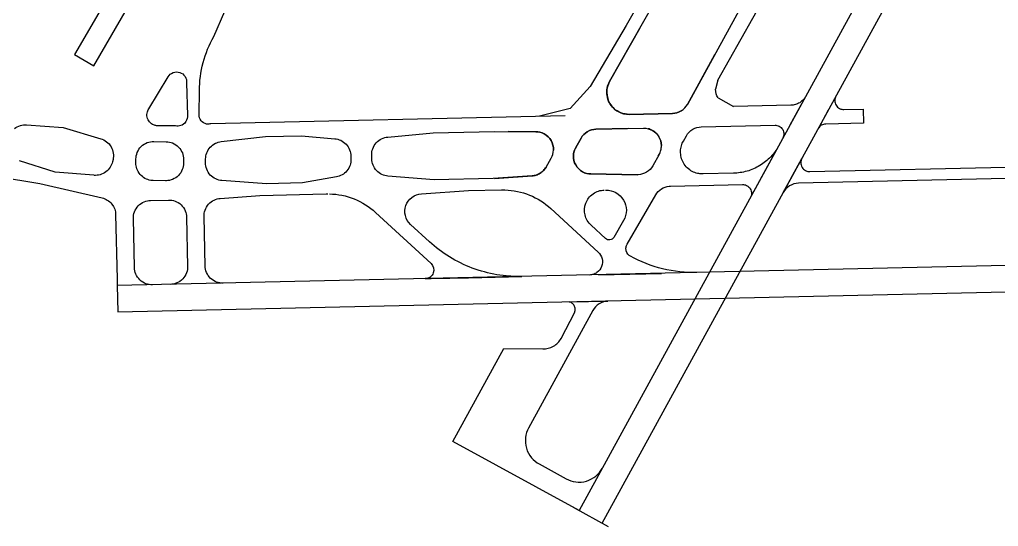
# Model space of a CAD drawing. Header units: millimetres. Extents: x -77.1 to -67, y 51.5 to 61.1.
# Drawn here: x -73.396 to -69.672, y 51.486 to 53.414 of the extents above; entities that cross this region are included whole.
import ezdxf

# ---------------------------------------------------------------- set-up
doc = ezdxf.new("R2010")
doc.units = ezdxf.units.MM
doc.layers.get('0').update_dxf_attribs({"linetype": 'CONTINUOUS'})
for name, color, linetype in [('ramp', 7, 'CONTINUOUS'), ('runway', 110, 'CONTINUOUS'), ('taxi', 130, 'CONTINUOUS')]:
    doc.layers.add(name, color=color, linetype=linetype)

# ---------------------------------------------------------------- blocks, each defined once
blk = doc.blocks.new('Airport')
at = {"layer": 'ramp'}
for p, q in [((133.919, 97.045), (141.963, 110.857)), ((134.238, 99.512), (133.087, 97.531)), ((133.087, 97.531), (133.919, 97.045))]:
    blk.add_line(p, q, dxfattribs=at)
at = {"layer": 'runway'}
for p, q in [((191.549, 144.625), (154.952, 77.787)), ((155.954, 77.237), (192.55, 144.074)), ((199.692, 88.985), (134.943, 87.527)), ((134.968, 86.385), (199.719, 87.841)), ((134.943, 87.527), (134.968, 86.385)), ((154.695, 77.925), (156.208, 77.095))]:
    blk.add_line(p, q, dxfattribs=at)
at = {"layer": 'taxi'}
for p, q in [((170.972, 116.038), (159.645, 95.376)), ((160.961, 96.421), (163.094, 100.199)), ((156.275, 96.369), (158.227, 99.818)), ((139.127, 98.318), (139.606, 99.415)), ((156.984, 98.791), (155.425, 96.152)), ((157.578, 98.675), (156.275, 96.369)), ((159.645, 95.376), (160.832, 97.543)), ((136.308, 95.19), (137.14, 96.565)), ((137.945, 96.308), (137.981, 94.901)), ((138.487, 94.935), (138.505, 95.976)), ((155.425, 96.152), (154.568, 95.197)), ((154.568, 95.197), (153.238, 94.861)), ((164.132, 95.342), (161.641, 95.285)), ((164.1, 94.492), (164.568, 95.352)), ((165.419, 94.519), (165.758, 95.143)), ((166.418, 95.159), (167.261, 95.175)), ((167.261, 95.175), (167.279, 94.562)), ((154.349, 94.886), (139, 94.541)), ((158.998, 94.989), (157.125, 94.946)), ((157.125, 94.946), (158.998, 94.989)), ((131.009, 94.492), (132.601, 94.374)), ((132.601, 94.374), (134.229, 93.888)), ((136.556, 94.47), (136.556, 94.47)), ((137.469, 94.442), (136.678, 94.449)), ((148.63, 94.142), (151.287, 94.202)), ((151.287, 94.202), (153.083, 94.188)), ((153.083, 94.188), (151.877, 94.198)), ((155.683, 94.3), (157.739, 94.347)), ((157.087, 94.332), (155.683, 94.3)), ((160.247, 94.403), (163.44, 94.476)), ((167.279, 94.562), (165.638, 94.526)), ((136.527, 93.771), (137.063, 93.761)), ((139.448, 93.764), (141.364, 93.979)), ((141.364, 93.979), (142.926, 94.015)), ((142.926, 94.015), (144.365, 93.888)), ((146.658, 93.962), (148.63, 94.142)), ((154.803, 93.503), (155.034, 93.915)), ((155.034, 93.915), (154.803, 93.503)), ((159.468, 93.786), (159.602, 94.019)), ((162.967, 92.425), (163.602, 93.581)), ((132.244, 92.438), (130.706, 92.936)), ((134.756, 92.985), (134.735, 92.893)), ((135.751, 92.843), (135.751, 93.013)), ((137.811, 92.992), (137.811, 92.823)), ((138.767, 92.841), (138.77, 93.013)), ((145.061, 93.147), (145.064, 92.999)), ((145.97, 93.013), (145.968, 93.185)), ((153.524, 92.664), (153.743, 93.051)), ((158.419, 93.21), (158.141, 92.717)), ((158.374, 93.13), (158.419, 93.21)), ((164.287, 92.452), (164.604, 93.031)), ((164.597, 93.017), (164.593, 93.013)), ((164.601, 93.027), (164.597, 93.024)), ((164.597, 93.024), (164.597, 93.017)), ((164.604, 93.031), (164.601, 93.027)), ((164.946, 92.47), (193.482, 93.112)), ((128.847, 92.409), (131.581, 91.955)), ((133.93, 92.307), (132.244, 92.438)), ((133.937, 92.303), (133.937, 92.303)), ((136.389, 92.086), (136.389, 92.086)), ((137.035, 92.068), (136.499, 92.079)), ((137.07, 92.068), (137.07, 92.068)), ((141.409, 91.937), (139.476, 92.075)), ((144.437, 92.233), (142.972, 91.973)), ((146.669, 92.269), (146.669, 92.269)), ((148.677, 92.104), (146.669, 92.269)), ((151.228, 92.16), (148.677, 92.104)), ((152.913, 92.28), (151.228, 92.16)), ((151.291, 92.163), (152.913, 92.28)), ((152.913, 92.28), (152.913, 92.28)), ((155.45, 92.368), (155.45, 92.368)), ((157.464, 92.328), (155.453, 92.368)), ((155.453, 92.368), (157.464, 92.328)), ((157.513, 92.328), (157.513, 92.328)), ((160.294, 92.364), (160.294, 92.364)), ((160.312, 92.364), (160.3, 92.364)), ((160.321, 92.364), (160.312, 92.364)), ((161.648, 92.396), (160.321, 92.364)), ((162.693, 91.923), (162.967, 92.425)), ((164.012, 91.95), (164.287, 92.452)), ((176.63, 92.237), (164.453, 91.961)), ((131.581, 91.955), (134.283, 91.324)), ((142.972, 91.973), (141.409, 91.937)), ((148.116, 91.503), (150.154, 91.64)), ((150.154, 91.64), (151.59, 91.672)), ((151.739, 91.672), (151.739, 91.672)), ((158.858, 91.835), (158.858, 91.835)), ((158.917, 91.839), (162.033, 91.909)), ((162.374, 91.344), (162.693, 91.923)), ((163.799, 91.566), (164.012, 91.95)), ((136.382, 91.217), (137.162, 91.235)), ((136.382, 91.217), (136.382, 91.217)), ((139.405, 91.301), (141.12, 91.436)), ((139.405, 91.301), (139.405, 91.301)), ((141.12, 91.436), (143.999, 91.5)), ((148.116, 91.503), (148.116, 91.503)), ((157.031, 89.323), (158.275, 91.457)), ((153.72, 90.869), (155.778, 88.981)), ((134.871, 90.6), (134.935, 87.802)), ((135.687, 88.307), (135.638, 90.437)), ((137.942, 90.491), (137.987, 88.357)), ((138.75, 88.374), (138.704, 90.526)), ((146.129, 90.699), (148.535, 88.49)), ((156.879, 90.349), (156.452, 89.616)), ((148.471, 89.426), (147.65, 90.18)), ((156.099, 89.562), (155.471, 90.141)), ((134.935, 87.802), (134.943, 87.527)), ((148.285, 87.828), (148.542, 87.834)), ((148.542, 87.834), (150.165, 87.87)), ((150.165, 87.87), (152.465, 87.922)), ((155.792, 87.997), (158.523, 88.056)), ((154.514, 86.826), (156.198, 86.86)), ((155.552, 86.448), (152.761, 81.353)), ((154.17, 85.238), (154.762, 86.38)), ((149.484, 80.779), (151.692, 84.807)), ((151.692, 84.807), (153.383, 84.79)), ((154.952, 77.787), (149.484, 80.779)), ((153.216, 79.802), (154.398, 79.156))]:
    blk.add_line(p, q, dxfattribs=at)
at = {"layer": 'taxi', "linetype": 'ByBlock'}
for p, q in [((157.698, 100.048), (156.984, 98.791)), ((160.961, 96.421), (160.861, 96.036)), ((160.97, 95.655), (161.641, 95.285))]:
    blk.add_line(p, q, dxfattribs=at)
at = {"layer": 'taxi'}
for points in [[(138.661, 97.19), (138.767, 97.588), (138.922, 97.966), (139.127, 98.318)], [(138.505, 95.976), (138.503, 96.382), (138.555, 96.787), (138.661, 97.19)], [(137.14, 96.565), (137.243, 96.742), (137.454, 96.823), (137.649, 96.763)], [(137.649, 96.763), (137.737, 96.735), (137.822, 96.674), (137.879, 96.586)], [(137.879, 96.586), (137.934, 96.498), (137.956, 96.4), (137.945, 96.308)], [(156.275, 96.369), (156.194, 96.226), (156.149, 96.061), (156.151, 95.887)], [(156.169, 96.082), (156.19, 96.188), (156.226, 96.283), (156.275, 96.369)], [(156.162, 95.758), (156.144, 95.867), (156.149, 95.976), (156.169, 96.082)], [(156.151, 95.887), (156.155, 95.715), (156.205, 95.55), (156.287, 95.412)], [(160.97, 95.655), (160.904, 95.767), (160.864, 95.899), (160.861, 96.036)], [(156.264, 95.451), (156.215, 95.546), (156.18, 95.648), (156.162, 95.758)], [(156.452, 95.207), (156.377, 95.274), (156.314, 95.355), (156.264, 95.451)], [(164.509, 95.451), (164.448, 95.415), (164.389, 95.39), (164.322, 95.37)], [(164.667, 95.577), (164.618, 95.532), (164.565, 95.487), (164.509, 95.451)], [(164.731, 95.655), (164.71, 95.631), (164.69, 95.602), (164.667, 95.577)], [(166.029, 95.543), (166.026, 95.475), (166.044, 95.405), (166.083, 95.342)], [(166.076, 95.722), (166.051, 95.673), (166.029, 95.613), (166.029, 95.543)], [(136.235, 94.996), (136.244, 95.07), (136.273, 95.136), (136.308, 95.19)], [(156.287, 95.412), (156.37, 95.27), (156.49, 95.15), (156.642, 95.066)], [(156.762, 95.01), (156.646, 95.055), (156.54, 95.123), (156.452, 95.207)], [(156.642, 95.066), (156.798, 94.982), (156.963, 94.942), (157.125, 94.946)], [(157.125, 94.946), (157.006, 94.946), (156.882, 94.967), (156.762, 95.01)], [(159.373, 95.098), (159.256, 95.028), (159.125, 94.992), (158.998, 94.989)], [(158.998, 94.989), (159.125, 94.992), (159.256, 95.028), (159.373, 95.098)], [(159.373, 95.098), (159.489, 95.168), (159.584, 95.267), (159.645, 95.376)], [(164.322, 95.37), (164.258, 95.352), (164.195, 95.342), (164.132, 95.342)], [(166.083, 95.342), (166.124, 95.279), (166.178, 95.229), (166.241, 95.197)], [(166.241, 95.197), (166.3, 95.165), (166.365, 95.154), (166.418, 95.159)], [(136.255, 94.77), (136.226, 94.844), (136.219, 94.922), (136.235, 94.996)], [(136.379, 94.576), (136.326, 94.629), (136.28, 94.693), (136.255, 94.77)], [(137.91, 94.629), (137.856, 94.544), (137.775, 94.485), (137.691, 94.456)], [(137.981, 94.901), (137.987, 94.809), (137.967, 94.713), (137.91, 94.629)], [(138.573, 94.671), (138.51, 94.752), (138.485, 94.847), (138.487, 94.935)], [(138.809, 94.526), (138.721, 94.544), (138.636, 94.59), (138.573, 94.671)], [(130.484, 94.332), (130.561, 94.392), (130.649, 94.438), (130.742, 94.463)], [(130.742, 94.463), (130.833, 94.492), (130.925, 94.499), (131.009, 94.492)], [(136.556, 94.47), (136.495, 94.492), (136.434, 94.526), (136.379, 94.576)], [(136.619, 94.456), (136.597, 94.46), (136.576, 94.467), (136.558, 94.47)], [(136.678, 94.449), (136.658, 94.449), (136.635, 94.453), (136.619, 94.456)], [(137.581, 94.435), (137.542, 94.435), (137.508, 94.435), (137.469, 94.442)], [(137.691, 94.456), (137.655, 94.445), (137.617, 94.438), (137.581, 94.435)], [(138.904, 94.523), (138.872, 94.519), (138.84, 94.523), (138.809, 94.526)], [(139, 94.541), (138.969, 94.53), (138.937, 94.523), (138.904, 94.523)], [(153.083, 94.188), (153.191, 94.188), (153.315, 94.164), (153.435, 94.1)], [(153.435, 94.1), (153.315, 94.164), (153.191, 94.188), (153.083, 94.188)], [(155.034, 93.915), (155.097, 94.026), (155.188, 94.124), (155.308, 94.195)], [(155.308, 94.195), (155.188, 94.124), (155.097, 94.026), (155.034, 93.915)], [(155.308, 94.195), (155.425, 94.261), (155.552, 94.297), (155.683, 94.3)], [(155.683, 94.3), (155.552, 94.297), (155.425, 94.261), (155.308, 94.195)], [(157.739, 94.347), (158.014, 94.354), (158.272, 94.212), (158.413, 93.976)], [(158.127, 94.252), (158.067, 94.286), (158.003, 94.311), (157.937, 94.325)], [(158.413, 93.976), (158.346, 94.089), (158.247, 94.184), (158.127, 94.252)], [(159.602, 94.019), (159.663, 94.128), (159.757, 94.227), (159.874, 94.297)], [(159.874, 94.297), (159.991, 94.368), (160.12, 94.403), (160.247, 94.403)], [(163.44, 94.476), (163.493, 94.476), (163.557, 94.467), (163.616, 94.435)], [(163.616, 94.435), (163.68, 94.406), (163.733, 94.356), (163.772, 94.293)], [(163.772, 94.293), (163.811, 94.23), (163.828, 94.16), (163.828, 94.089)], [(165.371, 94.406), (165.348, 94.381), (165.327, 94.356), (165.314, 94.329)], [(165.447, 94.47), (165.419, 94.453), (165.395, 94.431), (165.371, 94.406)], [(165.543, 94.512), (165.511, 94.501), (165.479, 94.488), (165.447, 94.47)], [(165.638, 94.526), (165.606, 94.526), (165.574, 94.519), (165.543, 94.512)], [(134.229, 93.888), (134.315, 93.863), (134.399, 93.821), (134.477, 93.761)], [(134.477, 93.761), (134.555, 93.705), (134.622, 93.626), (134.67, 93.538)], [(136.241, 93.723), (136.339, 93.757), (136.434, 93.771), (136.527, 93.771)], [(137.063, 93.761), (137.151, 93.761), (137.246, 93.743), (137.341, 93.705)], [(139.193, 93.691), (139.274, 93.732), (139.363, 93.757), (139.448, 93.764)], [(144.365, 93.888), (144.45, 93.881), (144.539, 93.859), (144.623, 93.821)], [(144.623, 93.821), (144.708, 93.779), (144.789, 93.723), (144.855, 93.651)], [(146.16, 93.712), (146.228, 93.786), (146.305, 93.845), (146.394, 93.888)], [(146.394, 93.888), (146.482, 93.931), (146.574, 93.956), (146.658, 93.962)], [(153.435, 94.1), (153.555, 94.035), (153.665, 93.938), (153.738, 93.807)], [(153.738, 93.807), (153.665, 93.938), (153.555, 94.035), (153.435, 94.1)], [(153.738, 93.807), (153.813, 93.68), (153.845, 93.538), (153.842, 93.401)], [(153.842, 93.401), (153.845, 93.538), (153.813, 93.68), (153.738, 93.807)], [(158.413, 93.976), (158.476, 93.867), (158.519, 93.737), (158.519, 93.594)], [(158.519, 93.594), (158.519, 93.737), (158.476, 93.867), (158.413, 93.976)], [(159.383, 93.585), (159.408, 93.659), (159.436, 93.725), (159.468, 93.786)], [(163.828, 94.089), (163.828, 94.022), (163.808, 93.962), (163.783, 93.913)], [(134.67, 93.538), (134.724, 93.45), (134.756, 93.355), (134.767, 93.26)], [(135.807, 93.296), (135.846, 93.39), (135.902, 93.479), (135.98, 93.553)], [(135.98, 93.553), (136.058, 93.626), (136.146, 93.683), (136.241, 93.723)], [(137.341, 93.705), (137.433, 93.666), (137.522, 93.606), (137.596, 93.531)], [(137.596, 93.531), (137.669, 93.458), (137.723, 93.366), (137.761, 93.273)], [(138.82, 93.273), (138.852, 93.362), (138.901, 93.447), (138.964, 93.517)], [(138.964, 93.517), (139.032, 93.592), (139.109, 93.648), (139.193, 93.691)], [(144.855, 93.651), (144.923, 93.581), (144.973, 93.497), (145.007, 93.408)], [(145.007, 93.408), (145.043, 93.32), (145.057, 93.232), (145.061, 93.147)], [(145.968, 93.185), (145.964, 93.273), (145.977, 93.366), (146.009, 93.458)], [(146.009, 93.458), (146.041, 93.549), (146.094, 93.635), (146.16, 93.712)], [(153.743, 93.051), (153.795, 93.147), (153.833, 93.267), (153.842, 93.401)], [(154.706, 93.153), (154.709, 93.291), (154.747, 93.408), (154.803, 93.503)], [(154.733, 93.345), (154.719, 93.284), (154.706, 93.221), (154.706, 93.153)], [(154.803, 93.503), (154.776, 93.458), (154.751, 93.401), (154.733, 93.345)], [(158.462, 93.298), (158.476, 93.33), (158.487, 93.362), (158.494, 93.395)], [(158.494, 93.395), (158.512, 93.458), (158.519, 93.528), (158.519, 93.594)], [(159.475, 92.841), (159.383, 92.999), (159.342, 93.176), (159.348, 93.348)], [(159.348, 93.348), (159.348, 93.433), (159.362, 93.51), (159.383, 93.585)], [(163.446, 93.338), (163.387, 93.257), (163.324, 93.178), (163.256, 93.108)], [(163.528, 93.458), (163.503, 93.415), (163.475, 93.377), (163.446, 93.338)], [(134.735, 92.893), (134.695, 92.728), (134.6, 92.568), (134.446, 92.452)], [(134.767, 93.26), (134.781, 93.162), (134.774, 93.069), (134.756, 92.985)], [(135.751, 93.013), (135.751, 93.105), (135.769, 93.2), (135.807, 93.296)], [(137.761, 93.273), (137.797, 93.178), (137.811, 93.083), (137.811, 92.992)], [(138.77, 93.013), (138.77, 93.097), (138.784, 93.189), (138.82, 93.273)], [(145.064, 92.999), (145.068, 92.83), (145.014, 92.649), (144.891, 92.502)], [(146.024, 92.748), (145.988, 92.837), (145.974, 92.925), (145.97, 93.013)], [(154.803, 92.753), (154.73, 92.879), (154.699, 93.02), (154.706, 93.153)], [(154.706, 93.153), (154.699, 93.02), (154.73, 92.879), (154.803, 92.753)], [(158.419, 93.21), (158.437, 93.239), (158.451, 93.267), (158.462, 93.298)], [(163.256, 93.108), (163.116, 92.96), (162.958, 92.832), (162.784, 92.728)], [(164.568, 92.95), (164.562, 92.921), (164.559, 92.889), (164.555, 92.855)], [(164.583, 92.995), (164.579, 92.981), (164.577, 92.968), (164.568, 92.95)], [(164.593, 93.013), (164.591, 93.006), (164.586, 92.999), (164.583, 92.995)], [(135.927, 92.346), (135.803, 92.495), (135.747, 92.674), (135.751, 92.843)], [(137.757, 92.551), (137.719, 92.456), (137.666, 92.371), (137.592, 92.297)], [(137.811, 92.823), (137.811, 92.735), (137.793, 92.642), (137.757, 92.551)], [(138.816, 92.572), (138.781, 92.664), (138.767, 92.755), (138.767, 92.841)], [(138.971, 92.318), (138.901, 92.391), (138.852, 92.48), (138.816, 92.572)], [(144.891, 92.502), (144.767, 92.35), (144.602, 92.262), (144.437, 92.233)], [(146.178, 92.509), (146.108, 92.579), (146.058, 92.66), (146.024, 92.748)], [(146.409, 92.339), (146.323, 92.378), (146.246, 92.434), (146.178, 92.509)], [(153.524, 92.664), (153.464, 92.558), (153.376, 92.466), (153.266, 92.396)], [(153.266, 92.396), (153.319, 92.431), (153.368, 92.47), (153.415, 92.516)], [(153.415, 92.516), (153.456, 92.561), (153.492, 92.61), (153.524, 92.664)], [(155.1, 92.459), (154.98, 92.527), (154.875, 92.624), (154.803, 92.753)], [(154.803, 92.753), (154.878, 92.621), (154.984, 92.522), (155.1, 92.459)], [(155.45, 92.368), (155.341, 92.368), (155.22, 92.396), (155.1, 92.459)], [(155.1, 92.459), (155.16, 92.427), (155.22, 92.407), (155.28, 92.389)], [(158.141, 92.717), (158.01, 92.488), (157.775, 92.343), (157.513, 92.328)], [(159.853, 92.473), (159.701, 92.554), (159.566, 92.678), (159.475, 92.841)], [(160.079, 92.389), (160.004, 92.407), (159.927, 92.434), (159.853, 92.473)], [(162.227, 92.484), (162.033, 92.427), (161.839, 92.4), (161.648, 92.396)], [(162.784, 92.728), (162.608, 92.618), (162.42, 92.536), (162.227, 92.484)], [(164.555, 92.855), (164.555, 92.787), (164.573, 92.717), (164.611, 92.649)], [(164.611, 92.649), (164.65, 92.586), (164.706, 92.54), (164.767, 92.509)], [(164.767, 92.509), (164.83, 92.477), (164.889, 92.466), (164.946, 92.47)], [(134.446, 92.452), (134.286, 92.339), (134.107, 92.294), (133.937, 92.303)], [(136.389, 92.086), (136.219, 92.113), (136.054, 92.198), (135.927, 92.346)], [(136.443, 92.079), (136.425, 92.081), (136.407, 92.086), (136.389, 92.086)], [(136.499, 92.079), (136.481, 92.079), (136.463, 92.079), (136.443, 92.079)], [(137.049, 92.068), (137.045, 92.068), (137.038, 92.068), (137.035, 92.068)], [(137.067, 92.068), (137.06, 92.068), (137.056, 92.068), (137.049, 92.068)], [(137.341, 92.127), (137.25, 92.088), (137.158, 92.072), (137.07, 92.068)], [(137.592, 92.297), (137.522, 92.223), (137.433, 92.167), (137.341, 92.127)], [(139.208, 92.145), (139.12, 92.188), (139.039, 92.244), (138.971, 92.318)], [(139.476, 92.075), (139.387, 92.081), (139.296, 92.104), (139.208, 92.145)], [(146.669, 92.269), (146.585, 92.276), (146.497, 92.297), (146.409, 92.339)], [(153.266, 92.396), (153.157, 92.325), (153.037, 92.289), (152.913, 92.28)], [(152.913, 92.28), (152.974, 92.283), (153.033, 92.297), (153.094, 92.314)], [(153.094, 92.314), (153.153, 92.336), (153.213, 92.36), (153.266, 92.396)], [(155.28, 92.389), (155.341, 92.375), (155.396, 92.368), (155.453, 92.368)], [(157.489, 92.328), (157.478, 92.328), (157.471, 92.328), (157.464, 92.328)], [(157.51, 92.328), (157.503, 92.328), (157.496, 92.328), (157.489, 92.328)], [(160.294, 92.364), (160.226, 92.364), (160.152, 92.371), (160.079, 92.389)], [(151.59, 91.672), (151.615, 91.672), (151.64, 91.672), (151.664, 91.672)], [(151.664, 91.672), (151.689, 91.672), (151.714, 91.672), (151.739, 91.672)], [(151.739, 91.672), (152.098, 91.663), (152.458, 91.591), (152.804, 91.45)], [(155.556, 91.503), (155.703, 91.609), (155.877, 91.663), (156.042, 91.665)], [(156.102, 91.665), (156.42, 91.672), (156.716, 91.507), (156.875, 91.235)], [(158.275, 91.457), (158.399, 91.669), (158.614, 91.81), (158.858, 91.835)], [(158.858, 91.835), (158.869, 91.835), (158.878, 91.835), (158.885, 91.835)], [(158.885, 91.835), (158.896, 91.835), (158.907, 91.839), (158.917, 91.839)], [(162.033, 91.909), (162.089, 91.909), (162.149, 91.898), (162.212, 91.866)], [(162.212, 91.866), (162.272, 91.839), (162.329, 91.789), (162.368, 91.726)], [(162.368, 91.726), (162.406, 91.663), (162.424, 91.588), (162.42, 91.52)], [(164.072, 91.853), (163.955, 91.778), (163.863, 91.679), (163.799, 91.566)], [(164.453, 91.961), (164.322, 91.959), (164.192, 91.923), (164.072, 91.853)], [(134.283, 91.324), (134.439, 91.288), (134.591, 91.199), (134.704, 91.062)], [(136.104, 91.157), (136.199, 91.197), (136.294, 91.217), (136.382, 91.217)], [(137.162, 91.235), (137.253, 91.238), (137.349, 91.224), (137.444, 91.19)], [(137.444, 91.19), (137.54, 91.154), (137.628, 91.102), (137.705, 91.027)], [(138.897, 91.055), (138.969, 91.129), (139.048, 91.19), (139.137, 91.231)], [(139.137, 91.231), (139.225, 91.274), (139.317, 91.295), (139.405, 91.301)], [(143.999, 91.5), (144.019, 91.503), (144.044, 91.503), (144.066, 91.503)], [(144.132, 91.5), (144.496, 91.493), (144.86, 91.421), (145.205, 91.281)], [(145.205, 91.281), (145.551, 91.143), (145.862, 90.942), (146.129, 90.699)], [(147.445, 90.995), (147.495, 91.129), (147.58, 91.253), (147.703, 91.348)], [(147.703, 91.348), (147.827, 91.444), (147.971, 91.493), (148.116, 91.503)], [(152.804, 91.45), (153.146, 91.313), (153.456, 91.111), (153.72, 90.869)], [(155.242, 91.097), (155.301, 91.253), (155.407, 91.398), (155.556, 91.503)], [(156.875, 91.235), (156.952, 91.104), (156.999, 90.953), (156.999, 90.79)], [(162.42, 91.52), (162.42, 91.45), (162.403, 91.39), (162.374, 91.344)], [(134.704, 91.062), (134.815, 90.925), (134.869, 90.758), (134.871, 90.6)], [(135.687, 90.72), (135.722, 90.815), (135.776, 90.907), (135.85, 90.985)], [(135.85, 90.985), (135.923, 91.059), (136.011, 91.118), (136.104, 91.157)], [(137.705, 91.027), (137.782, 90.953), (137.843, 90.865), (137.881, 90.772)], [(137.881, 90.772), (137.92, 90.677), (137.938, 90.582), (137.942, 90.491)], [(138.704, 90.526), (138.7, 90.614), (138.714, 90.706), (138.745, 90.797)], [(138.745, 90.797), (138.777, 90.889), (138.831, 90.977), (138.897, 91.055)], [(147.65, 90.18), (147.424, 90.388), (147.347, 90.706), (147.445, 90.995)], [(155.21, 90.586), (155.171, 90.756), (155.181, 90.935), (155.242, 91.097)], [(156.999, 90.79), (156.999, 90.632), (156.952, 90.476), (156.879, 90.349)], [(135.638, 90.437), (135.638, 90.53), (135.651, 90.625), (135.687, 90.72)], [(155.471, 90.141), (155.341, 90.261), (155.249, 90.417), (155.21, 90.586)], [(156.183, 89.514), (156.151, 89.524), (156.124, 89.542), (156.099, 89.562)], [(156.289, 89.506), (156.255, 89.499), (156.215, 89.503), (156.183, 89.514)], [(156.452, 89.616), (156.423, 89.562), (156.366, 89.517), (156.289, 89.506)], [(149.333, 88.773), (149.023, 88.967), (148.733, 89.185), (148.471, 89.426)], [(156.995, 89.031), (156.977, 89.083), (156.977, 89.137), (156.984, 89.185)], [(156.984, 89.185), (156.992, 89.239), (157.008, 89.284), (157.031, 89.323)], [(150.323, 88.286), (149.978, 88.416), (149.647, 88.582), (149.333, 88.773)], [(155.778, 88.981), (155.95, 88.822), (156.007, 88.576), (155.925, 88.357)], [(157.178, 88.798), (157.094, 88.843), (157.023, 88.92), (156.995, 89.031)], [(158.571, 88.255), (158.082, 88.374), (157.612, 88.558), (157.178, 88.798)], [(135.747, 88.029), (135.708, 88.12), (135.687, 88.215), (135.687, 88.307)], [(137.987, 88.357), (137.99, 88.269), (137.976, 88.173), (137.942, 88.078)], [(138.809, 88.095), (138.77, 88.191), (138.752, 88.286), (138.75, 88.374)], [(148.535, 88.49), (148.648, 88.384), (148.687, 88.219), (148.634, 88.074)], [(151.386, 88), (151.026, 88.06), (150.67, 88.155), (150.323, 88.286)], [(155.925, 88.357), (155.887, 88.257), (155.82, 88.162), (155.721, 88.092)], [(160.057, 88.092), (159.563, 88.081), (159.062, 88.135), (158.571, 88.255)], [(135.923, 87.771), (135.846, 87.845), (135.785, 87.933), (135.747, 88.029)], [(137.779, 87.814), (137.705, 87.735), (137.617, 87.679), (137.526, 87.64)], [(137.942, 88.078), (137.906, 87.979), (137.85, 87.891), (137.779, 87.814)], [(138.985, 87.841), (138.908, 87.916), (138.852, 88.004), (138.809, 88.095)], [(139.247, 87.679), (139.152, 87.714), (139.064, 87.767), (138.985, 87.841)], [(148.496, 87.898), (148.433, 87.852), (148.359, 87.83), (148.285, 87.828)], [(148.634, 88.074), (148.605, 88.006), (148.56, 87.943), (148.496, 87.898)], [(151.929, 87.933), (151.748, 87.947), (151.565, 87.968), (151.386, 88)], [(152.198, 87.922), (152.11, 87.922), (152.017, 87.929), (151.929, 87.933)], [(152.332, 87.918), (152.289, 87.918), (152.243, 87.918), (152.198, 87.922)], [(155.566, 88.015), (155.513, 87.997), (155.457, 87.99), (155.405, 87.986)], [(155.721, 88.092), (155.676, 88.06), (155.622, 88.031), (155.566, 88.015)], [(136.185, 87.608), (136.09, 87.644), (135.998, 87.701), (135.923, 87.771)], [(136.467, 87.563), (136.375, 87.559), (136.28, 87.574), (136.185, 87.608)], [(137.526, 87.64), (137.429, 87.597), (137.334, 87.581), (137.243, 87.581)], [(139.53, 87.629), (139.441, 87.629), (139.342, 87.644), (139.247, 87.679)], [(154.638, 86.769), (154.6, 86.797), (154.557, 86.815), (154.514, 86.826)], [(154.74, 86.659), (154.713, 86.701), (154.681, 86.74), (154.638, 86.769)], [(154.779, 86.516), (154.779, 86.564), (154.765, 86.613), (154.74, 86.659)], [(155.82, 86.737), (155.703, 86.659), (155.615, 86.561), (155.552, 86.448)], [(156.198, 86.86), (156.067, 86.853), (155.936, 86.812), (155.82, 86.737)], [(154.762, 86.38), (154.776, 86.419), (154.783, 86.466), (154.779, 86.516)], [(153.383, 84.79), (153.534, 84.783), (153.697, 84.818), (153.842, 84.899)], [(153.842, 84.899), (153.985, 84.983), (154.095, 85.104), (154.17, 85.238)], [(152.761, 81.353), (152.698, 81.233), (152.648, 81.096), (152.63, 80.944)], [(152.63, 80.944), (152.614, 80.792), (152.624, 80.638), (152.671, 80.482)], [(152.671, 80.482), (152.712, 80.331), (152.79, 80.193), (152.885, 80.073)], [(152.885, 80.073), (152.983, 79.956), (153.096, 79.865), (153.216, 79.802)], [(155.676, 79.279), (155.796, 79.375), (155.884, 79.492), (155.95, 79.607)], [(154.398, 79.156), (154.518, 79.089), (154.652, 79.042), (154.803, 79.022)], [(154.803, 79.022), (154.955, 79.004), (155.115, 79.015), (155.267, 79.06)], [(155.267, 79.06), (155.421, 79.107), (155.559, 79.18), (155.676, 79.279)]]:
    blk.add_open_spline(points, degree=3, dxfattribs=at)

msp = doc.modelspace()

# ---------------------------------------------------------------- block references
at = {"linetype": 'ByBlock', "xscale": 0.0878, "yscale": 0.0878, "zscale": 0.0878}
msp.add_blockref('Airport', (-84.8718, 44.7175), dxfattribs=at)

doc.saveas('drawing.dxf')
